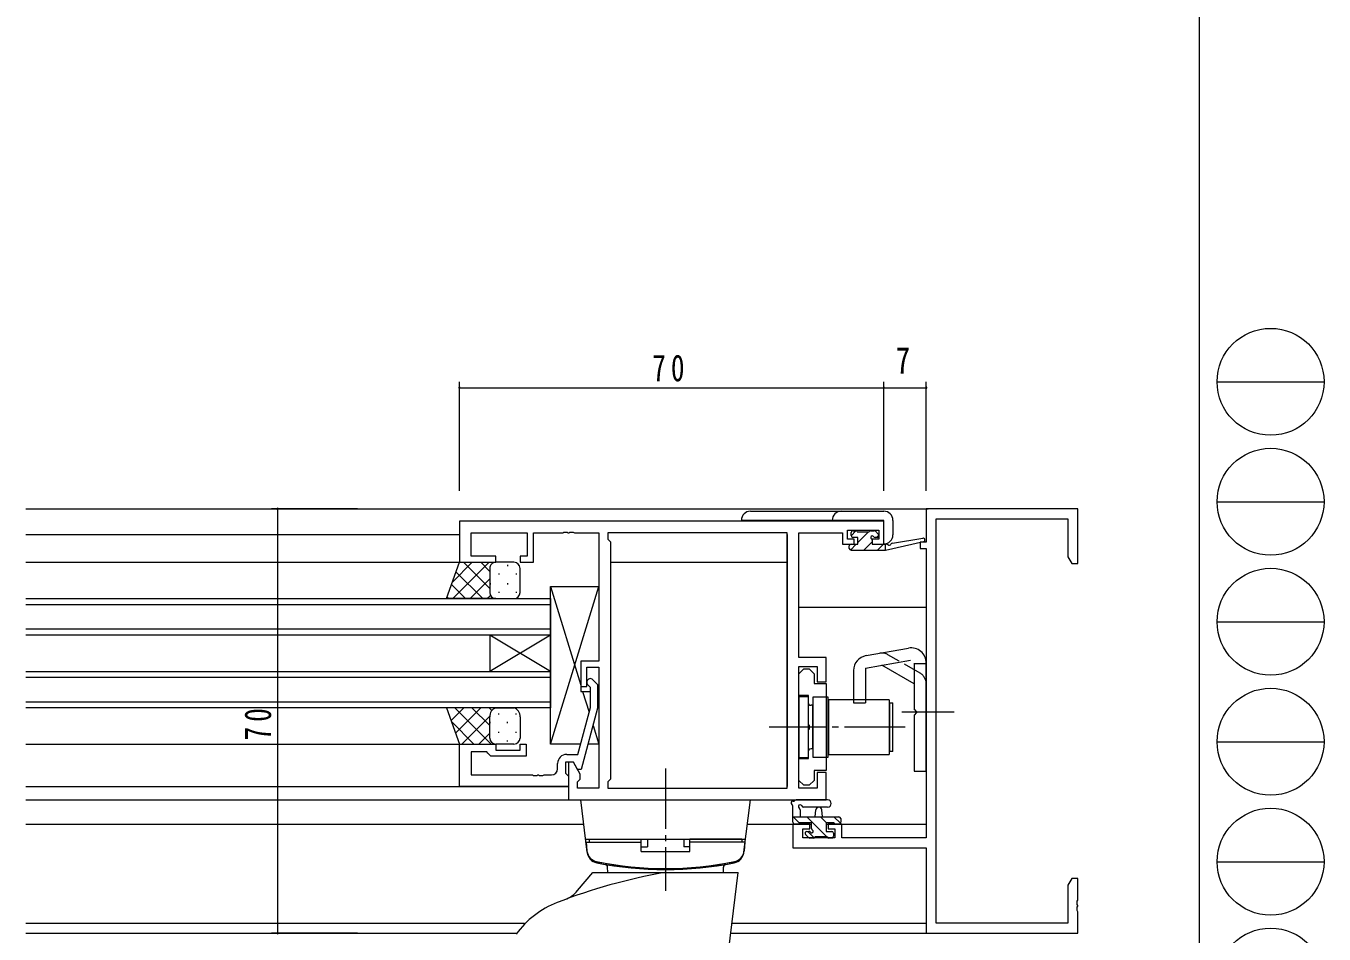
# Model space of a CAD drawing. Units: millimetres on the paper. Extents: x -397 to 397, y -282 to 282.
# Drawn here: x 182.6 to 396.7, y -149.8 to 0 of the extents above; entities that cross this region are included whole.
import ezdxf
from ezdxf.enums import TextEntityAlignment as Align

# ---------------------------------------------------------------- set-up
doc = ezdxf.new("R2010")
doc.units = ezdxf.units.MM
for name, pattern in [('USER2', [13, 10, -1, 1, -1]), ('USER3', [15, 10, -1, 1, -1, 1, -1]), ('USER4', [4, 3, -1])]:
    doc.linetypes.add(name, pattern=pattern)
for name, color, linetype, lineweight in [('0-1_YKK_ZWAK', 7, 'Continuous', 18), ('0-3_YKK_11', 7, 'Continuous', 18), ('0-4_YKK_12', 2, 'Continuous', 18), ('0-5_YKK_13', 4, 'Continuous', 18), ('0-6_YKK_D', 6, 'Continuous', 18)]:
    doc.layers.add(name, color=color, linetype=linetype, lineweight=lineweight)
doc.styles.add('ＭＳ ゴシック', font='')
doc.styles.get('ＭＳ ゴシック').set_extended_font_data('MS Gothic')

msp = doc.modelspace()

# ---------------------------------------------------------------- linework, layer by layer
at = {"layer": '0-1_YKK_ZWAK'}
for p, q in [((376.092, 279.312), (376.092, -245.688)), ((379.068, -58.704), (396.708, -58.704)), ((379.068, -78.5), (396.708, -78.5)), ((379.068, -98.296), (396.708, -98.296)), ((379.068, -118.092), (396.708, -118.092)), ((379.068, -137.888), (396.708, -137.888))]:
    msp.add_line(p, q, dxfattribs=at)
for centre in [(387.888, -58.704), (387.888, -78.5), (387.888, -98.296), (387.888, -118.092), (387.888, -137.888), (387.888, -157.684)]:
    msp.add_circle(centre, 8.82, dxfattribs=at)
at = {"layer": '0-3_YKK_11'}
for p, q in [((331.092, -79.688), (331.092, -85.188)), ((356.092, -79.688), (331.092, -79.688)), ((332.722, -148.058), (332.722, -81.318)), ((332.722, -81.318), (354.462, -81.318)), ((354.462, -81.318), (354.462, -87.596)), ((356.092, -88.688), (356.092, -79.688)), ((254.092, -81.688), (254.092, -88.488)), ((324.092, -81.688), (254.092, -81.688)), ((271.134, -83.618), (271.317, -83.498)), ((271.317, -83.498), (271.867, -83.498)), ((271.867, -83.498), (272.05, -83.618)), ((272.134, -83.618), (272.317, -83.498)), ((272.317, -83.498), (272.867, -83.498)), ((272.867, -83.498), (273.05, -83.618)), ((318.092, -83.188), (323.292, -83.188)), ((318.092, -84.688), (318.092, -83.188)), ((323.292, -83.188), (323.292, -84.688)), ((324.092, -85.488), (324.092, -81.688)), ((256.022, -87.488), (256.022, -83.618)), ((256.022, -83.618), (265.292, -83.618)), ((265.292, -83.618), (265.292, -87.488)), ((266.292, -83.618), (271.134, -83.618)), ((266.292, -88.488), (266.292, -83.618)), ((272.05, -83.618), (272.134, -83.618)), ((273.05, -83.618), (277.092, -83.618)), ((277.092, -83.618), (277.092, -104.788)), ((278.592, -83.618), (278.592, -84.688)), ((308.162, -83.618), (278.592, -83.618)), ((278.592, -84.688), (279.022, -85.118)), ((279.022, -85.118), (279.022, -124.258)), ((308.162, -125.758), (308.162, -83.618)), ((308.162, -125.758), (308.162, -83.618)), ((310.092, -83.618), (317.292, -83.618)), ((310.092, -104.188), (310.092, -83.618)), ((317.292, -83.618), (317.292, -84.418)), ((317.292, -84.418), (317.292, -85.488)), ((317.292, -85.488), (319.192, -85.488)), ((319.192, -84.688), (318.092, -84.688)), ((319.192, -85.488), (319.192, -84.688)), ((322.192, -84.688), (322.192, -85.488)), ((323.292, -84.688), (322.192, -84.688)), ((322.192, -85.488), (324.092, -85.488)), ((331.092, -85.188), (330.092, -85.188)), ((260.092, -87.488), (256.022, -87.488)), ((260.092, -88.488), (260.092, -87.488)), ((265.292, -87.488), (264.092, -87.488)), ((264.092, -87.488), (264.092, -88.488)), ((331.092, -86.188), (331.092, -133.958)), ((354.462, -87.596), (355.092, -88.688)), ((254.092, -88.488), (260.092, -88.488)), ((264.092, -88.488), (266.292, -88.488)), ((355.092, -88.688), (356.092, -88.688)), ((274.092, -104.788), (274.092, -108.988)), ((277.092, -104.788), (274.092, -104.788)), ((314.592, -104.188), (310.092, -104.188)), ((314.592, -108.188), (314.592, -104.188)), ((275.092, -108.988), (275.092, -105.788)), ((275.092, -105.788), (277.092, -105.788)), ((277.092, -105.788), (277.092, -125.758)), ((310.092, -125.758), (310.092, -105.688)), ((310.092, -105.688), (313.092, -105.688)), ((310.092, -106.887), (310.892, -106.087)), ((310.092, -110.487), (310.092, -106.887)), ((310.892, -106.087), (311.792, -106.087)), ((311.792, -106.087), (312.592, -106.887)), ((312.592, -106.887), (312.592, -108.512)), ((274.092, -108.988), (275.092, -108.988)), ((275.692, -109.136), (275.268, -108.712)), ((275.692, -112.426), (275.692, -109.136)), ((276.116, -107.863), (276.892, -108.639)), ((276.892, -108.639), (276.892, -112.584)), ((312.592, -108.512), (314.592, -108.512)), ((314.592, -108.512), (314.592, -122.862)), ((311.692, -110.487), (310.092, -110.487)), ((311.692, -115.229), (311.692, -110.487)), ((273.612, -120.188), (275.692, -112.426)), ((276.892, -112.584), (274.185, -122.688)), ((311.812, -115.412), (311.692, -115.229)), ((311.812, -115.962), (311.812, -115.412)), ((311.692, -116.145), (311.812, -115.962)), ((311.692, -120.887), (311.692, -116.145)), ((254.092, -118.488), (260.092, -118.488)), ((254.092, -125.488), (254.092, -118.488)), ((258.792, -119.988), (258.592, -119.788)), ((260.092, -118.488), (260.092, -119.488)), ((260.092, -119.488), (264.092, -119.488)), ((259.292, -120.488), (258.792, -119.988)), ((265.092, -120.488), (259.292, -120.488)), ((270.292, -122.558), (270.292, -121.688)), ((271.592, -121.488), (271.592, -123.288)), ((272.892, -121.488), (271.592, -121.488)), ((271.792, -120.188), (273.612, -120.188)), ((272.892, -121.488), (272.092, -121.488)), ((272.092, -121.488), (272.092, -127.688)), ((273.585, -122.688), (272.892, -121.488)), ((274.022, -123.445), (272.892, -121.488)), ((310.092, -120.887), (311.692, -120.887)), ((310.092, -124.487), (310.092, -120.887)), ((256.022, -123.558), (266.134, -123.558)), ((266.134, -123.558), (266.317, -123.678)), ((266.317, -123.678), (266.867, -123.678)), ((266.867, -123.678), (267.05, -123.558)), ((267.05, -123.558), (267.134, -123.558)), ((267.134, -123.558), (267.317, -123.678)), ((267.317, -123.678), (267.867, -123.678)), ((267.867, -123.678), (268.05, -123.558)), ((268.05, -123.558), (269.292, -123.558)), ((271.592, -123.288), (271.792, -123.488)), ((271.792, -123.488), (272.092, -123.788)), ((272.092, -123.788), (272.092, -125.488)), ((274.185, -122.688), (273.585, -122.688)), ((274.022, -124.258), (274.022, -123.445)), ((312.592, -122.862), (312.592, -124.487)), ((314.592, -122.862), (312.592, -122.862)), ((313.092, -123.188), (313.092, -125.758)), ((314.592, -123.188), (313.092, -123.188)), ((314.592, -127.688), (314.592, -123.188)), ((272.092, -125.488), (254.092, -125.488)), ((273.592, -124.688), (274.022, -124.258)), ((273.592, -125.758), (273.592, -124.688)), ((277.092, -125.758), (273.592, -125.758)), ((279.022, -124.258), (278.592, -124.688)), ((278.592, -124.688), (278.592, -125.758)), ((278.592, -125.758), (308.162, -125.758)), ((310.892, -125.287), (310.092, -124.487)), ((313.092, -125.758), (310.092, -125.758)), ((311.792, -125.287), (310.892, -125.287)), ((312.592, -124.487), (311.792, -125.287)), ((272.092, -127.688), (314.592, -127.688)), ((311.892, -131.688), (309.092, -131.688)), ((309.092, -131.688), (309.092, -135.588)), ((310.722, -132.488), (311.892, -132.488)), ((310.722, -133.958), (310.722, -132.488)), ((311.892, -132.488), (311.892, -131.688)), ((317.192, -131.688), (314.892, -131.688)), ((314.892, -131.688), (314.892, -132.488)), ((314.892, -132.488), (315.992, -132.488)), ((315.992, -132.488), (315.992, -133.958)), ((317.192, -133.958), (317.192, -131.688)), ((315.992, -133.958), (310.722, -133.958)), ((331.092, -133.958), (317.192, -133.958)), ((309.092, -135.588), (331.092, -135.588)), ((331.092, -135.588), (331.092, -149.688)), ((356.092, -144.229), (356.092, -140.688)), ((354.462, -141.779), (354.462, -148.058)), ((355.972, -144.413), (356.092, -144.229)), ((355.972, -144.963), (355.972, -144.413)), ((356.092, -145.146), (355.972, -144.963)), ((355.972, -145.413), (356.092, -145.229)), ((355.972, -145.963), (355.972, -145.413)), ((356.092, -145.229), (356.092, -145.146)), ((356.092, -146.146), (355.972, -145.963)), ((356.092, -149.688), (356.092, -146.146)), ((331.092, -149.688), (356.092, -149.688)), ((354.462, -148.058), (332.722, -148.058))]:
    msp.add_line(p, q, dxfattribs=at)
for points in [[(330.092, -85.188), (330.092, -86.188), (331.092, -86.188)], [(313.092, -105.688), (313.092, -108.188), (314.592, -108.188)], [(258.592, -119.788), (256.022, -119.788), (256.022, -123.558)], [(264.092, -119.488), (264.092, -118.488), (265.092, -118.488), (265.092, -120.488)], [(356.092, -140.688), (355.092, -140.688), (354.462, -141.779)]]:
    msp.add_lwpolyline(points, dxfattribs=at)
for centre, radius, start, end in [((275.692, -108.288), 0.6, 44.99999, 225.00001), ((271.792, -121.688), 1.5, 90.00001, 179.99999), ((269.292, -122.558), 1, 270.00001, 359.99999)]:
    msp.add_arc(centre, radius, start, end, dxfattribs=at)
at = {"layer": '0-4_YKK_12'}
for p, q in [((182.592, -79.688), (278.214, -79.688)), ((182.592, -79.688), (331.392, -79.688)), ((182.592, -83.888), (254.092, -83.888)), ((308.162, -83.888), (308.162, -125.458)), ((182.592, -88.488), (254.472, -88.488)), ((279.022, -88.488), (308.162, -88.488)), ((182.592, -94.488), (269.092, -94.488)), ((269.092, -95.488), (182.592, -95.488)), ((269.092, -94.488), (269.092, -100.488)), ((310.092, -95.888), (331.092, -95.888)), ((182.592, -99.488), (269.092, -99.488)), ((269.092, -100.488), (182.592, -100.488)), ((259.092, -100.488), (259.092, -106.488)), ((269.092, -106.488), (259.092, -100.488)), ((269.092, -100.488), (259.092, -106.488)), ((269.092, -100.488), (269.092, -106.488)), ((182.592, -106.488), (269.092, -106.488)), ((269.092, -106.488), (269.092, -112.488)), ((269.092, -107.488), (182.592, -107.488)), ((182.592, -111.488), (269.092, -111.488)), ((269.092, -112.488), (182.592, -112.488)), ((182.592, -118.488), (254.092, -118.488)), ((182.592, -125.488), (272.092, -125.488)), ((182.592, -127.688), (272.392, -127.688)), ((182.592, -131.688), (274.581, -131.688)), ((301.599, -131.688), (312.192, -131.688)), ((314.592, -131.688), (331.092, -131.688)), ((330.592, -135.588), (330.592, -135.588)), ((182.592, -148.058), (264.821, -148.058)), ((182.592, -149.688), (263.572, -149.688)), ((298.862, -149.688), (331.392, -149.688)), ((299.062, -148.058), (331.092, -148.058))]:
    msp.add_line(p, q, dxfattribs=at)
at = {"layer": '0-5_YKK_13'}
for p, q in [((302.094, -80.068), (324.094, -80.068)), ((324.094, -81.568), (300.594, -81.568)), ((318.994, -83.288), (319.494, -83.288)), ((319.694, -83.488), (321.694, -83.488)), ((321.894, -83.288), (322.494, -83.288)), ((322.706, -83.375), (323.206, -83.875)), ((324.094, -85.468), (324.094, -81.568)), ((325.594, -81.568), (325.594, -83.968)), ((318.694, -84.088), (318.694, -83.588)), ((318.694, -85.488), (319.794, -85.488)), ((319.794, -84.388), (318.994, -84.388)), ((319.794, -85.488), (319.794, -84.388)), ((322.194, -84.849), (322.194, -85.488)), ((322.194, -85.488), (324.392, -85.488)), ((322.994, -84.388), (322.655, -84.388)), ((324.392, -86.488), (330.658, -85.08)), ((324.392, -85.488), (324.479, -85.473)), ((324.392, -86.488), (324.392, -85.488)), ((325.505, -85.307), (330.544, -84.491)), ((318.394, -86.188), (318.394, -85.788)), ((318.694, -86.488), (324.392, -86.488)), ((251.949, -94.488), (254.092, -88.488)), ((254.092, -88.488), (260.092, -88.488)), ((259.092, -89.488), (259.092, -93.488)), ((259.092, -89.488), (259.092, -93.088)), ((263.092, -88.488), (260.092, -88.488)), ((262.012, -88.908), (262.012, -89.108)), ((264.092, -93.488), (264.092, -89.488)), ((259.182, -91.938), (259.182, -92.138)), ((260.597, -90.323), (260.597, -90.523)), ((262.012, -91.938), (262.012, -92.138)), ((263.427, -90.323), (263.427, -90.523)), ((260.597, -93.353), (260.597, -93.553)), ((263.427, -93.353), (263.427, -93.553)), ((269.092, -92.488), (277.092, -92.488)), ((269.092, -92.488), (277.092, -92.488)), ((269.092, -92.488), (274.092, -108.738)), ((269.092, -92.488), (274.092, -108.738)), ((269.092, -118.488), (277.092, -92.488)), ((269.092, -118.488), (269.092, -92.488)), ((269.092, -118.488), (277.092, -92.488)), ((269.092, -118.488), (269.092, -92.488)), ((269.092, -117.888), (269.092, -93.888)), ((269.092, -117.888), (269.092, -93.888)), ((277.092, -92.488), (277.092, -104.788)), ((277.092, -92.488), (277.092, -104.788)), ((260.092, -94.488), (251.949, -94.488)), ((260.092, -94.488), (263.092, -94.488)), ((321.158, -103.895), (328.158, -102.661)), ((274.092, -104.788), (274.092, -109.788)), ((274.092, -104.788), (274.092, -109.788)), ((277.092, -104.788), (274.092, -104.788)), ((277.092, -104.788), (274.092, -104.788)), ((321.092, -105.938), (328.505, -104.631)), ((319.092, -106.357), (319.092, -111.688)), ((321.092, -105.938), (321.092, -111.688)), ((329.092, -108.527), (323.784, -105.463)), ((329.092, -105.123), (329.092, -112.688)), ((329.092, -105.188), (331.092, -105.188)), ((331.092, -122.938), (331.092, -105.123)), ((274.092, -109.788), (275.692, -109.788)), ((274.092, -109.788), (275.692, -109.788)), ((274.415, -109.788), (275.475, -113.234)), ((274.415, -109.788), (275.475, -113.234)), ((276.892, -109.788), (277.092, -109.788)), ((276.892, -109.788), (277.092, -109.788)), ((276.892, -109.788), (277.092, -109.788)), ((276.892, -109.788), (277.092, -109.788)), ((277.092, -109.788), (277.092, -118.488)), ((277.092, -109.788), (277.092, -118.488)), ((311.592, -110.688), (310.092, -110.688)), ((310.092, -110.688), (310.092, -120.688)), ((311.592, -110.688), (311.592, -120.688)), ((312.392, -110.738), (312.392, -120.638)), ((314.892, -110.738), (312.392, -110.738)), ((314.892, -120.638), (314.892, -110.738)), ((324.992, -111.188), (314.992, -111.188)), ((314.992, -111.188), (314.992, -120.188)), ((324.992, -111.188), (324.992, -120.188)), ((260.092, -112.488), (251.949, -112.488)), ((251.949, -112.488), (254.092, -118.488)), ((260.092, -112.488), (263.092, -112.488)), ((312.392, -112.088), (312.092, -112.088)), ((312.392, -119.288), (312.392, -112.088)), ((314.992, -112.688), (314.892, -112.688)), ((314.892, -118.688), (314.892, -112.688)), ((319.092, -111.688), (321.092, -111.688)), ((325.092, -111.688), (325.592, -111.688)), ((325.092, -119.688), (325.092, -111.688)), ((325.592, -119.688), (325.592, -111.688)), ((329.492, -113.088), (329.092, -112.688)), ((329.492, -113.288), (329.092, -113.688)), ((329.492, -113.088), (329.492, -113.288)), ((259.092, -117.488), (259.092, -113.988)), ((264.092, -113.988), (264.092, -117.488)), ((276.139, -115.392), (277.092, -118.488)), ((276.139, -115.392), (277.092, -118.488)), ((329.092, -113.688), (329.092, -122.938)), ((254.092, -118.488), (260.092, -118.488)), ((263.092, -118.488), (260.092, -118.488)), ((274.068, -118.488), (269.092, -118.488)), ((274.068, -118.488), (269.092, -118.488)), ((277.092, -118.488), (275.31, -118.488)), ((277.092, -118.488), (275.31, -118.488)), ((312.392, -119.288), (312.092, -119.288)), ((314.992, -118.688), (314.892, -118.688)), ((325.592, -119.688), (325.092, -119.688)), ((310.092, -120.688), (311.592, -120.688)), ((312.392, -120.638), (314.892, -120.638)), ((314.992, -120.188), (324.992, -120.188)), ((329.092, -122.938), (331.092, -122.938)), ((275.153, -136.346), (274.09, -127.688)), ((274.09, -127.688), (302.09, -127.688)), ((301.027, -136.346), (302.09, -127.688)), ((314.82, -127.688), (309.657, -127.688)), ((309.092, -131.388), (309.092, -128.707)), ((309.092, -130.488), (316.692, -130.488)), ((310.292, -129.307), (310.292, -130.488)), ((314.82, -128.888), (310.859, -128.89)), ((312.792, -130.488), (312.894, -129.343)), ((313.992, -130.488), (313.89, -129.343)), ((309.992, -131.688), (309.392, -131.688)), ((312.192, -131.488), (310.192, -131.488)), ((312.192, -132.427), (312.192, -131.488)), ((315.892, -131.488), (314.592, -131.488)), ((314.592, -131.488), (314.592, -132.888)), ((316.692, -131.688), (316.092, -131.688)), ((316.992, -130.788), (316.992, -131.388)), ((274.888, -134.188), (301.292, -134.188)), ((274.99, -134.688), (275.114, -136.104)), ((274.99, -134.688), (284.09, -134.688)), ((275.49, -134.188), (284.09, -134.188)), ((275.49, -134.188), (275.49, -134.688)), ((284.09, -136.188), (284.09, -134.188)), ((285.09, -134.188), (285.09, -135.455)), ((291.09, -134.188), (291.09, -135.455)), ((292.09, -136.188), (292.09, -134.188)), ((300.69, -134.188), (292.09, -134.188)), ((301.19, -134.688), (292.09, -134.688)), ((300.69, -134.188), (300.69, -134.688)), ((301.19, -134.688), (301.066, -136.104)), ((311.68, -133.9), (311.18, -133.4)), ((311.392, -132.888), (311.731, -132.888)), ((312.492, -133.988), (311.892, -133.988)), ((314.792, -133.788), (312.692, -133.788)), ((314.592, -132.888), (315.492, -132.888)), ((315.492, -133.988), (314.992, -133.988)), ((315.792, -133.188), (315.792, -133.688)), ((284.09, -135.455), (285.09, -135.455)), ((284.09, -136.188), (292.09, -136.188)), ((292.09, -135.455), (291.09, -135.455)), ((278.555, -139.688), (278.539, -138.806)), ((297.625, -139.688), (297.64, -138.806)), ((273.59, -142.666), (276.09, -139.688)), ((276.09, -139.688), (300.09, -139.688)), ((297.791, -158.414), (300.09, -139.688))]:
    msp.add_line(p, q, dxfattribs=at)
at = {"layer": '0-5_YKK_13', "linetype": 'USER3'}
for p, q in [((319.503, -83.288), (318.694, -84.097)), ((321.548, -83.488), (319.794, -85.242)), ((319.548, -85.488), (318.574, -86.462)), ((322.194, -85.087), (320.793, -86.488)), ((323.281, -84), (322.893, -84.388)), ((324.039, -85.488), (323.039, -86.488)), ((252.926, -91.752), (256.19, -88.488)), ((253.019, -94.488), (259.019, -88.488)), ((259.092, -92.809), (254.771, -88.488)), ((259.092, -89.98), (257.599, -88.488)), ((257.942, -94.488), (253.526, -90.072)), ((255.847, -94.488), (259.092, -91.243)), ((255.114, -94.488), (252.782, -92.156)), ((258.676, -94.488), (259.208, -93.955)), ((252.285, -94.488), (252.037, -94.24)), ((251.96, -112.517), (251.989, -112.488)), ((252.704, -114.602), (254.818, -112.488)), ((259.315, -118.488), (253.315, -112.488)), ((253.448, -116.686), (257.646, -112.488)), ((259.092, -115.436), (256.143, -112.488)), ((259.438, -112.954), (258.972, -112.488)), ((260.597, -113.623), (260.597, -113.423)), ((263.427, -113.623), (263.427, -113.423)), ((256.486, -118.488), (252.762, -114.763)), ((254.475, -118.488), (259.092, -113.871)), ((259.182, -115.038), (259.182, -114.838)), ((262.012, -115.038), (262.012, -114.838)), ((257.303, -118.488), (259.092, -116.699)), ((260.597, -116.653), (260.597, -116.453)), ((263.427, -116.653), (263.427, -116.453)), ((259.182, -117.902), (259.182, -117.868)), ((262.012, -118.068), (262.012, -117.868)), ((310.185, -131.538), (309.135, -130.488)), ((314.68, -133.788), (311.38, -130.488)), ((314.625, -131.488), (313.625, -130.488)), ((316.94, -131.557), (315.87, -130.488)), ((312.602, -133.955), (311.535, -132.888))]:
    msp.add_line(p, q, dxfattribs=at)
at = {"layer": '0-5_YKK_13', "linetype": 'USER4'}
for p, q in [((330.092, -106.795), (324.784, -103.731)), ((325.092, -112.688), (324.992, -112.688)), ((325.092, -118.688), (324.992, -118.688))]:
    msp.add_line(p, q, dxfattribs=at)
at = {"layer": '0-5_YKK_13', "linetype": 'USER2'}
for p, q in [((327.092, -113.188), (335.722, -113.188)), ((327.592, -115.687), (305.162, -115.687)), ((288.09, -122.488), (288.09, -142.688))]:
    msp.add_line(p, q, dxfattribs=at)
at = {"layer": '0-5_YKK_13'}
for centre, radius, start, end in [((302.094, -81.568), 1.5, 90, 180), ((317.094, -81.568), 1.5, 90, 180), ((324.094, -81.568), 1.5, 0, 90), ((318.994, -83.588), 0.3, 90, 180), ((319.494, -83.488), 0.2, 0, 90), ((321.894, -83.488), 0.2, 90, 180), ((322.494, -83.588), 0.3, 45, 90), ((318.694, -85.788), 0.3, 90, 180), ((318.994, -84.088), 0.3, 180, 270), ((322.194, -84.388), 0.25, 33.05573, 236.94427), ((321.894, -84.849), 0.3, 0, 56.94427), ((322.655, -84.088), 0.3, 213.05573, 270), ((322.994, -84.088), 0.3, 270, 45), ((324.094, -83.968), 1.5, 270, 0), ((324.527, -85.77), 0.3, 39.19754, 99.19754), ((324.992, -85.39), 0.3, 219.19754, 339.19754), ((325.553, -85.603), 0.3, 99.19754, 159.19754), ((330.592, -84.788), 0.3, 282.65862, 99.19754), ((318.694, -86.188), 0.3, 180, 270), ((260.092, -89.488), 1, 90.0001, 180.0001), ((263.092, -89.488), 1, 0.0001, 90.0001), ((260.092, -93.488), 1, 180.0001, 270.0001), ((263.092, -93.488), 1, 270.0001, 0.0001), ((328.592, -105.123), 2.5, 0, 100), ((321.592, -106.357), 2.5, 100, 180), ((260.624, -113.926), 1.534, 110.30864, 182.31157), ((262.56, -113.926), 1.534, 357.6883, 69.69119), ((312.092, -111.588), 0.5, 180, 270), ((260.092, -117.488), 1, 179.9999, 269.9999), ((263.092, -117.488), 1, 269.9999, 359.9999), ((312.092, -119.788), 0.5, 90, 180), ((309.092, -128.188), 0.3, 79.47122, 240), ((308.792, -128.707), 0.3, 0, 60), ((309.201, -127.598), 0.3, 259.47122, 319.47122), ((309.657, -127.988), 0.3, 90, 139.47122), ((314.819, -128.288), 0.6, 270.04023, 90.04023), ((310.292, -128.788), 0.3, 19.18976, 240), ((309.992, -129.307), 0.3, 0, 60), ((310.858, -128.59), 0.3, 199.18976, 270.04023), ((313.392, -129.388), 0.5, 5.09207, 174.90793), ((316.692, -130.788), 0.3, 0, 90), ((309.392, -131.388), 0.3, 180, 270), ((309.992, -131.488), 0.2, 270, 0), ((312.192, -132.888), 0.25, 213.05573, 56.94427), ((312.492, -132.427), 0.3, 180, 236.94427), ((316.092, -131.488), 0.2, 180, 270), ((316.692, -131.388), 0.3, 270, 0), ((311.392, -133.188), 0.3, 90, 225), ((311.892, -133.688), 0.3, 225, 270), ((311.731, -133.188), 0.3, 33.05573, 90), ((312.492, -133.788), 0.2, 270, 0), ((314.992, -133.788), 0.2, 180, 270), ((315.492, -133.188), 0.3, 0, 90), ((315.492, -133.688), 0.3, 270, 0), ((277.106, -135.93), 2, 185, 258.64775), ((277.116, -135.924), 2, 187, 258.65826), ((277.138, -136.102), 2, 187, 258.68116), ((299.042, -136.102), 2, 281.31884, 353), ((299.063, -135.924), 2, 281.34174, 353), ((299.073, -135.93), 2, 281.35225, 355), ((288.09, -81.222), 57.8, 258.64775, 281.35225), ((288.09, -81.214), 57.8, 258.65826, 281.34116), ((288.09, -81.388), 57.8, 258.68116, 281.31884), ((278.04, -138.815), 0.5, 1, 80.07331), ((298.14, -138.815), 0.5, 99.92669, 179), ((304.79, -234.188), 96.004, 100.15586, 111.10054), ((269.76, -139.452), 5, 290.29251, 320), ((275.628, -158.615), 15, 111.10054, 144.32281)]:
    msp.add_arc(centre, radius, start, end, dxfattribs=at)
at = {"layer": '0-5_YKK_13', "linetype": 'USER4'}
for centre, start, end in [((323.784, -105.463), 60, 100), ((329.092, -108.527), 0, 60)]:
    msp.add_arc(centre, 2, start, end, dxfattribs=at)
at = {"layer": '0-6_YKK_D'}
for p, q in [((254.092, -76.688), (254.092, -58.688)), ((254.092, -59.688), (324.092, -59.688)), ((324.092, -76.688), (324.092, -58.688)), ((324.092, -76.688), (324.092, -58.688)), ((324.092, -59.688), (331.092, -59.688)), ((331.092, -76.688), (331.092, -58.688)), ((237.257, -79.688), (223.092, -79.688)), ((224.092, -79.688), (224.092, -149.688)), ((237.257, -149.688), (223.092, -149.688))]:
    msp.add_line(p, q, dxfattribs=at)
for centre, start, end in [((254.092, -59.688), 0, 180), ((254.092, -59.688), 180, 0), ((324.092, -59.688), 0, 180), ((324.092, -59.688), 0, 180), ((324.092, -59.688), 180, 0), ((324.092, -59.688), 180, 0), ((331.092, -59.688), 0, 180), ((331.092, -59.688), 180, 0), ((224.092, -79.688), 90, 270), ((224.092, -79.688), 270, 90), ((224.092, -149.688), 90, 270), ((224.092, -149.688), 270, 90)]:
    msp.add_arc(centre, 0.106, start, end, dxfattribs=at)

# ---------------------------------------------------------------- texts
at = {"layer": '0-6_YKK_D', "color": 7, "style": 'ＭＳ ゴシック', "width": 0.8}
msp.add_text('7', height=4.399, dxfattribs=at).set_placement((326.045, -58.688), align=Align.BOTTOM_LEFT)
at = {"layer": '0-6_YKK_D', "color": 7, "insert": (285.9, -58.688), "char_height": 4.399, "attachment_point": 7, "style": 'ＭＳ ゴシック'}
msp.add_mtext('\\T1.37;\\W0.75;70', dxfattribs=at)
at = {"layer": '0-6_YKK_D', "color": 7, "insert": (223.092, -117.88), "char_height": 4.399, "attachment_point": 7, "rotation": 90, "style": 'ＭＳ ゴシック'}
msp.add_mtext('\\T1.37;\\W0.75;70', dxfattribs=at)

doc.saveas('drawing.dxf')
